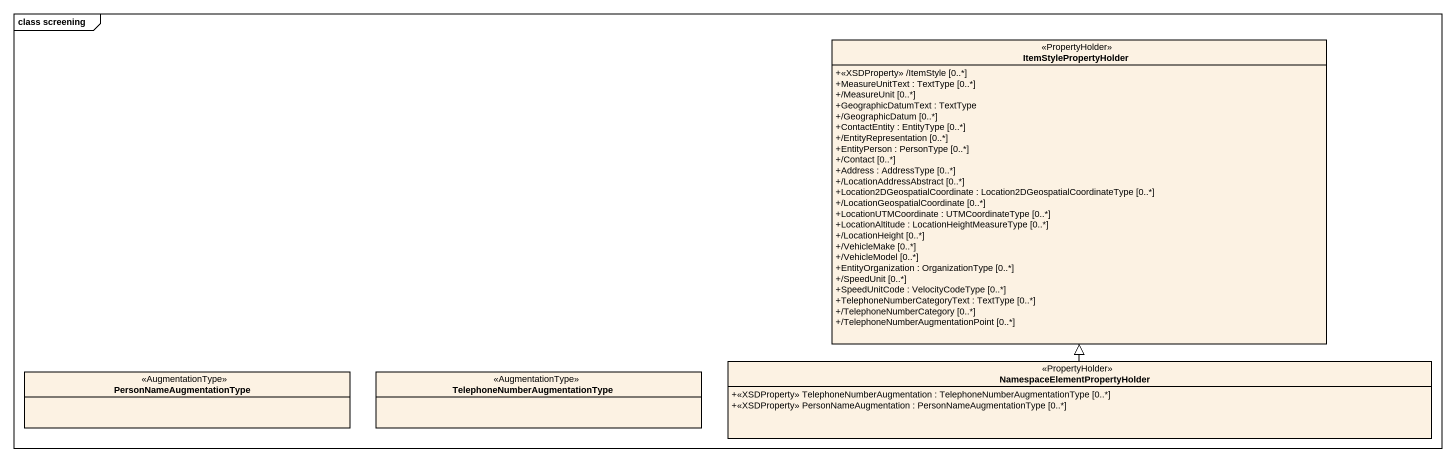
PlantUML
@startuml
mainframe class screening
hide circle
hide empty members
skinparam classAttributeIconSize 0
class ItemStylePropertyHolder <<PropertyHolder>> {
  +<<XSDProperty>> /ItemStyle [0..*]
  +MeasureUnitText : TextType [0..*]
  +/MeasureUnit [0..*]
  +GeographicDatumText : TextType
  +/GeographicDatum [0..*]
  +ContactEntity : EntityType [0..*]
  +/EntityRepresentation [0..*]
  +EntityPerson : PersonType [0..*]
  +/Contact [0..*]
  +Address : AddressType [0..*]
  +/LocationAddressAbstract [0..*]
  +Location2DGeospatialCoordinate : Location2DGeospatialCoordinateType [0..*]
  +/LocationGeospatialCoordinate [0..*]
  +LocationUTMCoordinate : UTMCoordinateType [0..*]
  +LocationAltitude : LocationHeightMeasureType [0..*]
  +/LocationHeight [0..*]
  +/VehicleMake [0..*]
  +/VehicleModel [0..*]
  +EntityOrganization : OrganizationType [0..*]
  +/SpeedUnit [0..*]
  +SpeedUnitCode : VelocityCodeType [0..*]
  +TelephoneNumberCategoryText : TextType [0..*]
  +/TelephoneNumberCategory [0..*]
  +/TelephoneNumberAugmentationPoint [0..*]
}
class PersonNameAugmentationType <<AugmentationType>>
class "TelephoneNumberAugmentationType" as TelephoneNumberAugmentationT <<AugmentationType>>
class "NamespaceElementPropertyHolder" as NamespaceElementPropertyHold <<PropertyHolder>> {
  +<<XSDProperty>> TelephoneNumberAugmentation : TelephoneNumberAugmentationType [0..*]
  +<<XSDProperty>> PersonNameAugmentation : PersonNameAugmentationType [0..*]
}
NamespaceElementPropertyHold -up-|> ItemStylePropertyHolder
@enduml
